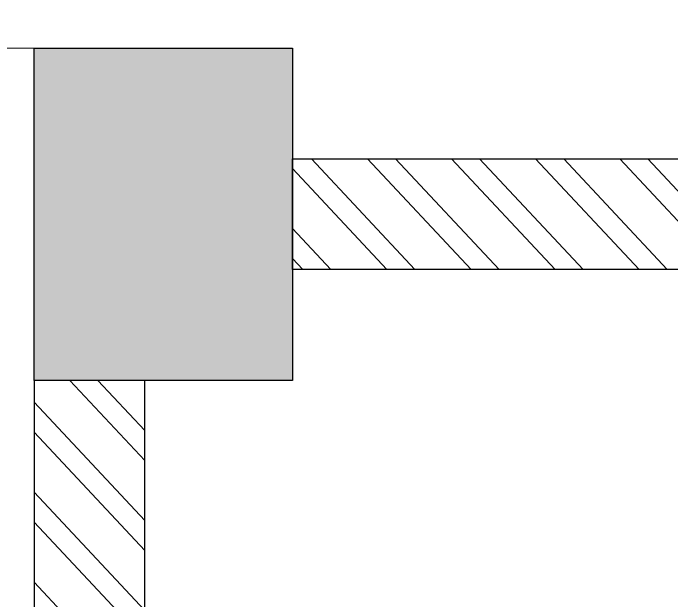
# Model space of a CAD drawing. Header units: feet. Extents: x 6770672 to 6780372, y -5590075 to -5575168.
# Drawn here: x 6771843 to 6772736, y -5575964 to -5575168 of the extents above; entities that cross this region are included whole.
import ezdxf

# ---------------------------------------------------------------- set-up
doc = ezdxf.new("R2010")
doc.units = ezdxf.units.FT
doc.header["$LTSCALE"] = 33
doc.header["$MEASUREMENT"] = 0
doc.linetypes.add('a_p6_plan_L18$0$HIDDEN', pattern=[0.375, 0.25, -0.125])
doc.layers.add('A-WALL', color=1, linetype='Continuous')
doc.layers.add('column', color=10, linetype='Continuous')
for name, color, linetype, lineweight in [('beam', 90, 'Continuous', 9), ('LENS_DIMENSION', 193, 'Continuous', 0), ('LN-HATCH', 251, 'Continuous', 0)]:
    doc.layers.add(name, color=color, linetype=linetype, lineweight=lineweight)

# ---------------------------------------------------------------- blocks, each defined once
blk = doc.blocks.new('A$C3fdafdbe')
at = {"layer": 'column'}
h = blk.add_hatch(color=8, dxfattribs=at)
h.dxf.hatch_style = 1
h.paths.add_polyline_path([(7625.000000001863, 13757.45149343926), (7125.000000001863, 13757.45149343926), (7125.000000001863, 13207.45149343926), (7625.000000001863, 13207.45149343926)])
h.paths.add_polyline_path([(1550, 13710), (1200, 13710), (1200, 13260), (1550, 13260)])
h.paths.add_polyline_path([(1550, 8460), (1200, 8460), (1200, 8010), (1550, 8010)])
h.paths.add_polyline_path([(7625.000000001863, 8507.451493439265), (7125.000000001863, 8507.451493439265), (7125.000000001863, 7957.451493439265), (7625.000000001863, 7957.451493439265)])
h.paths.add_polyline_path([(7479.999999998138, 860.0000000037253), (7269.999999998137, 860.0000000037253), (7269.999999998137, 650), (7479.999999998138, 650)])
h.paths.add_polyline_path([(1480.000000003725, 860), (1270.000000003725, 860), (1270.000000003725, 650), (1480.000000003725, 650)])
h.paths.add_polyline_path([(1550, 3210), (1200, 3210), (1200, 2760), (1550, 2760)])
at = {"layer": 'LN-HATCH'}
h = blk.add_hatch(dxfattribs=at)
h.set_pattern_fill('ANSI32', color=256, scale=222, angle=268.1105192815815)
h.set_pattern_definition([(313.1105192815815, (-3157722.668129884, 5466645.492906954), (60.77556509153959, 56.89370077437428), []), (313.1105192815815, (-3157723.962084655, 5466606.269818398), (60.77556509153959, 56.89370077437428), [])])
h.paths.add_polyline_path([(9550.00000000745, -710.0000000009313), (9700.00000000745, -710.0000000009313), (9700.00000000745, 13410), (9550.00000000745, 13410)])
h.paths.add_polyline_path([(9700.00000000745, 13410), (7625.000000001863, 13410), (7625.000000001863, 13560), (9700.00000000745, 13560)])
h.paths.add_polyline_path([(7125.000000001863, 13410), (1550, 13410), (1550, 13560), (7125.000000001863, 13560)])
h.paths.add_polyline_path([(1350, 13260), (1200, 13260), (1200, 8460), (1350, 8460)])
h.paths.add_polyline_path([(1350, 8010), (1200, 8010), (1200, 3210), (1350, 3210)])
h.paths.add_polyline_path([(1200, 650), (1270.000000003725, 650), (1270.000000003725, 860), (1350, 860), (1350, 2760), (1200, 2760)])
at = {"layer": 'A-WALL'}
for points in [[(7125.000000001863, 13410), (1550, 13410), (1550, 13560), (7125.000000001863, 13560)], [(1350, 13260), (1200, 13260), (1200, 8460), (1350, 8460)]]:
    blk.add_lwpolyline(points, close=True, dxfattribs=at)
at = {"layer": 'beam', "linetype": 'a_p6_plan_L18$0$HIDDEN', "lineweight": 5, "ltscale": 11}
blk.add_line((1200, 13710), (0, 13710), dxfattribs=at)
at = {"layer": 'column'}
blk.add_lwpolyline([(1200, 13710), (1550, 13710), (1550, 13260), (1200, 13260)], close=True, dxfattribs=at)

msp = doc.modelspace()

# ---------------------------------------------------------------- block references
at = {"layer": 'LENS_DIMENSION'}
msp.add_blockref('A$C3fdafdbe', (6770671.618735029, -5588925.136584015), dxfattribs=at)

doc.saveas('drawing.dxf')
